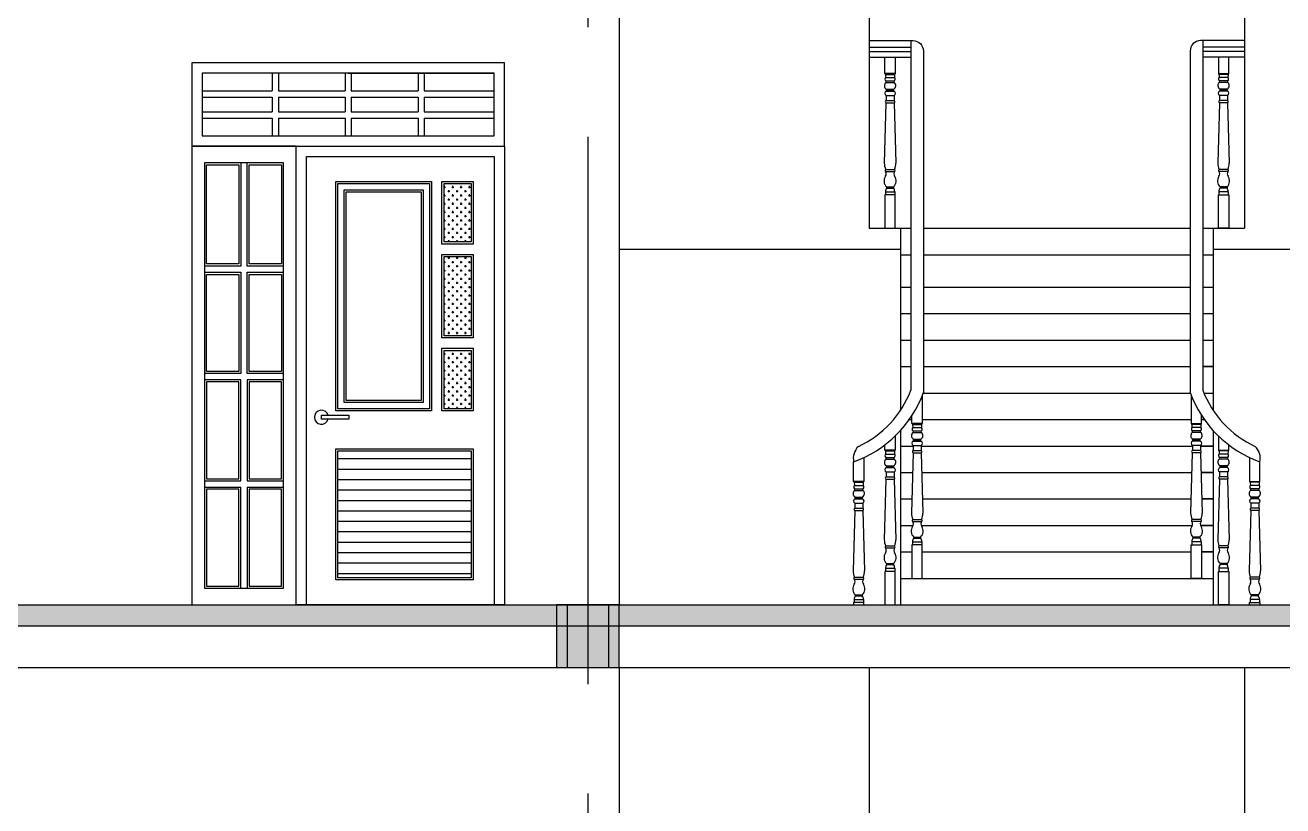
# Model space of a CAD drawing. Header units: inches. Extents: x 452443 to 881249, y 975131 to 1198310.
# Drawn here: x 707962 to 713997, y 1039547 to 1043291 of the extents above; entities that cross this region are included whole.
import ezdxf

# ---------------------------------------------------------------- set-up
doc = ezdxf.new("R2010")
doc.units = ezdxf.units.IN
doc.header["$LTSCALE"] = 3.5
doc.header["$MEASUREMENT"] = 0
doc.linetypes.add('CENTER', pattern=[2, 1.25, -0.25, 0.25, -0.25])
for name, color, linetype in [('cot', 1, 'Continuous'), ('CUA', 4, 'Continuous'), ('HA', 8, 'Continuous'), ('hatch', 4, 'Continuous'), ('NCUAMANH', 32, 'Continuous'), ('Net thay', 140, 'Continuous'), ('Netthay_126', 126, 'Continuous'), ('thuocdo', 3, 'Continuous'), ('Truc', 252, 'Continuous')]:
    doc.layers.add(name, color=color, linetype=linetype)

# ---------------------------------------------------------------- blocks, each defined once
blk = doc.blocks.new('cuadi1500x2600')
at = {"layer": 'CUA'}
h = blk.add_hatch(dxfattribs=at)
h.set_pattern_fill('ANSI31', color=256, scale=400, angle=315, style=0)
h.set_pattern_definition([(0, (375391.19, 832311.767), (2e-14, 50), [])])
h.paths.add_polyline_path([(700, 739.1), (700, 130), (1340, 130), (1340, 739.1)])
at = {"layer": 'hatch'}
h = blk.add_hatch(dxfattribs=at)
h.set_pattern_fill('CROSS', color=256, scale=80, style=0)
h.set_pattern_definition([(0, (396849.858, 818514.514), (20, 20), [10, -30]), (90, (396854.858, 818509.514), (-20, 20), [10, -30])])
h.paths.add_polyline_path([(1340, 1290.5), (1210, 1290.5), (1210, 1670.5), (1340, 1670.5)])
h.paths.add_polyline_path([(1340, 2020.5), (1210, 2020.5), (1210, 1740.5), (1340, 1740.5)])
h.paths.add_polyline_path([(1210, 940.5), (1340, 940.5), (1340, 1220.5), (1210, 1220.5)])
at = {"layer": 'CUA'}
for p, q in [((50, 2465), (385, 2465)), ((50, 2435), (385, 2435)), ((415, 2465), (735, 2465)), ((415, 2435), (735, 2435)), ((765, 2465), (1085, 2465)), ((765, 2435), (1085, 2435)), ((1115, 2465), (1450, 2465)), ((1115, 2435), (1450, 2435)), ((50, 2365), (385, 2365)), ((415, 2365), (735, 2365)), ((765, 2365), (1085, 2365)), ((1115, 2365), (1450, 2365)), ((50, 2335), (385, 2335)), ((415, 2335), (735, 2335)), ((765, 2335), (1085, 2335)), ((1115, 2335), (1450, 2335))]:
    blk.add_line(p, q, dxfattribs=at)
for points in [[(0, 2200), (1500, 2200), (1500, 2600), (0, 2600)], [(50, 2250), (1450, 2250), (1450, 2550), (50, 2550)], [(1500, 0), (500, 0), (500, 2200), (1500, 2200)], [(1450, 0), (550, 0), (550, 2150), (1450, 2150)], [(1150, 930.5), (690, 930.5), (690, 2030.5), (1150, 2030.5)], [(1350, 1730.5), (1200, 1730.5), (1200, 2030.5), (1350, 2030.5)], [(1350, 1280.5), (1200, 1280.5), (1200, 1680.5), (1350, 1680.5)], [(1350, 930.5), (1200, 930.5), (1200, 1230.5), (1350, 1230.5)], [(621.6, 909.8), (753.3, 909.8), (753.3, 890.2), (621.6, 890.2)], [(621.6, 909.8), (753.3, 909.8), (753.3, 890.2), (621.6, 890.2)], [(1350, 120), (690, 120), (690, 749.1), (1350, 749.1)]]:
    blk.add_lwpolyline(points, close=True, dxfattribs=at)
for points in [[(750, 2550), (50, 2550)], [(385, 2550), (385, 2465)], [(415, 2550), (415, 2465)], [(735, 2550), (735, 2465)], [(750, 2550), (1450, 2550)], [(765, 2550), (765, 2465)], [(1085, 2550), (1085, 2465)], [(1115, 2550), (1115, 2465)], [(385, 2435), (385, 2365)], [(415, 2435), (415, 2365)], [(735, 2435), (735, 2365)], [(765, 2435), (765, 2365)], [(1085, 2435), (1085, 2365)], [(1115, 2435), (1115, 2365)], [(385, 2335), (385, 2250)], [(415, 2335), (415, 2250)], [(735, 2335), (735, 2250)], [(765, 2335), (765, 2250)], [(1085, 2335), (1085, 2250)], [(1115, 2335), (1115, 2250)]]:
    blk.add_lwpolyline(points, dxfattribs=at)
blk.add_arc((621.6, 900), 33.7, 16.91721, 343.08279, dxfattribs=at)
blk.add_arc((621.6, 900), 33.7, 16.91721, 343.08279, dxfattribs=at)
at = {"layer": 'HA', "ltscale": 50}
for points in [[(1140, 940.5), (700, 940.5), (700, 2020.5), (1140, 2020.5)], [(1340, 1740.5), (1210, 1740.5), (1210, 2020.5), (1340, 2020.5)], [(1110, 970.5), (730, 970.5), (730, 1990.5), (1110, 1990.5)], [(1100, 980.5), (740, 980.5), (740, 1980.5), (1100, 1980.5)], [(1340, 1290.5), (1210, 1290.5), (1210, 1670.5), (1340, 1670.5)], [(1340, 940.5), (1210, 940.5), (1210, 1220.5), (1340, 1220.5)], [(1340, 130), (700, 130), (700, 739.1), (1340, 739.1)]]:
    blk.add_lwpolyline(points, close=True, dxfattribs=at)
at = {"layer": 'hatch'}
for p, q in [((501.1, 2200), (1.1, 2200)), ((440, 2120), (60, 2120)), ((60, 595), (235, 595)), ((60, 565), (235, 565)), ((265, 595), (440, 595)), ((265, 565), (440, 565))]:
    blk.add_line(p, q, dxfattribs=at)
for points in [[(0, 2200), (1500, 2200)], [(0, 2200), (0, 0), (500, 0), (500, 2200)], [(60, 2120), (60, 80), (440, 80), (440, 2120)], [(235, 2120), (235, 1625), (60, 1625)], [(440, 1625), (265, 1625), (265, 2120)], [(70, 2110), (225, 2110), (225, 1635), (70, 1635), (70, 2110)], [(430, 1635), (275, 1635), (275, 2110), (430, 2110), (430, 1635)], [(60, 1595), (235, 1595), (235, 1110), (60, 1110)], [(70, 1585), (225, 1585), (225, 1120), (70, 1120), (70, 1585)], [(440, 1110), (265, 1110), (265, 1595), (440, 1595)], [(430, 1120), (275, 1120), (275, 1585), (430, 1585), (430, 1120)], [(235, 595), (235, 1080), (60, 1080)], [(225, 605), (225, 1070), (70, 1070), (70, 605), (225, 605)], [(440, 1080), (265, 1080), (265, 595)], [(430, 1070), (275, 1070), (275, 605), (430, 605), (430, 1070)], [(225, 90), (225, 555), (70, 555), (70, 90), (225, 90)], [(235, 80), (235, 565)], [(265, 565), (265, 80)], [(430, 555), (275, 555), (275, 90), (430, 90), (430, 555)]]:
    blk.add_lwpolyline(points, dxfattribs=at)

msp = doc.modelspace()

# ---------------------------------------------------------------- hatches: boundary and pattern name
at = {"layer": 'cot'}
h = msp.add_hatch(color=256, dxfattribs=at)
h.dxf.hatch_style = 1
h.paths.add_polyline_path([(698662.3, 1040510.4), (698462.3, 1040510.4), (698462.3, 1040410.4), (698562.3, 1040410.4), (698562.3, 1040360.4), (698662.3, 1040360.4)])
h.paths.add_polyline_path([(706062.3, 1040510.4), (702262.3, 1040510.4), (702262.3, 1040410.4), (706062.3, 1040410.4)])
h.paths.add_polyline_path([(710562.3, 1040510.4), (706062.3, 1040510.4), (706062.3, 1040410.4), (710562.3, 1040410.4)])
h.paths.add_polyline_path([(715062.3, 1040510.4), (710762.3, 1040510.4), (710762.3, 1040410.4), (715062.3, 1040410.4)])
h.paths.add_polyline_path([(719562.3, 1040510.4), (715262.3, 1040510.4), (715262.3, 1040410.4), (719562.3, 1040410.4)])
h.paths.add_polyline_path([(723562.3, 1040510.4), (719562.3, 1040510.4), (719562.3, 1040410.4), (723562.3, 1040410.4)])
h.paths.add_polyline_path([(727362.3, 1040510.4), (727162.3, 1040510.4), (727162.3, 1040360.4), (727262.3, 1040360.4), (727262.3, 1040410.4), (727362.3, 1040410.4)])
h.paths.add_polyline_path([(727162.3, 1040410.4), (727162.3, 1040510.4), (723562.3, 1040510.4), (723562.3, 1040410.4)])
h.paths.add_polyline_path([(698662.3, 1040510.4), (698662.3, 1040410.4), (702262.3, 1040410.4), (702262.3, 1040510.4)])
h = msp.add_hatch(color=256, dxfattribs=at)
h.dxf.hatch_style = 1
h.paths.add_polyline_path([(710812.3, 1040510.4), (710512.3, 1040510.4), (710512.3, 1040210.4), (710812.3, 1040210.4)])
h = msp.add_hatch(color=256, dxfattribs=at)
h.dxf.hatch_style = 1
h.paths.add_polyline_path([(710762.3, 1040510.4), (710562.3, 1040510.4), (710562.3, 1040210.4), (710762.3, 1040210.4)])
h = msp.add_hatch(color=256, dxfattribs=at)
h.dxf.hatch_style = 1
h.paths.add_polyline_path([(710762.3, 1040510.4), (710562.3, 1040510.4), (710562.3, 1040210.4), (710762.3, 1040210.4)])
h = msp.add_hatch(color=256, dxfattribs=at)
h.dxf.hatch_style = 1
h.paths.add_polyline_path([(710762.3, 1040510.4), (710562.3, 1040510.4), (710562.3, 1040210.4), (710762.3, 1040210.4)])

# ---------------------------------------------------------------- linework, layer by layer
for points in [[(698862.3, 1040510.4), (726962.3, 1040510.4)], [(698862.3, 1040410.4), (726962.3, 1040410.4)]]:
    msp.add_lwpolyline(points, dxfattribs=at)
for points in [[(710512.3, 1040210.4), (710812.3, 1040210.4), (710812.3, 1040510.4), (710512.3, 1040510.4)], [(710562.3, 1040210.4), (710762.3, 1040210.4), (710762.3, 1040510.4), (710562.3, 1040510.4)], [(710562.3, 1040210.4), (710762.3, 1040210.4), (710762.3, 1040510.4), (710562.3, 1040510.4)], [(710562.3, 1040210.4), (710762.3, 1040210.4), (710762.3, 1040510.4), (710562.3, 1040510.4)]]:
    msp.add_lwpolyline(points, close=True, dxfattribs=at)
at = {"layer": 'hatch'}
for points in [[(712012.3, 1043184.7), (712212.3, 1043184.7)], [(712012.3, 1043163.7), (712212.3, 1043163.7)], [(713812.3, 1043184.7), (713612.3, 1043184.7)], [(713812.3, 1043163.7), (713612.3, 1043163.7)]]:
    msp.add_lwpolyline(points, dxfattribs=at)
at = {"layer": 'NCUAMANH'}
for p, q in [((712090.7, 1043054.9), (712091, 1043039.8)), ((712090.7, 1043054.9), (712133.9, 1043054.9)), ((712091, 1043039.8), (712133.7, 1043039.8)), ((712133.9, 1043054.9), (712133.7, 1043039.8)), ((713690.7, 1043054.9), (713691, 1043039.8)), ((713733.9, 1043054.9), (713690.7, 1043054.9)), ((713733.7, 1043039.8), (713691, 1043039.8)), ((713733.9, 1043054.9), (713733.7, 1043039.8)), ((712091.8, 1043023.8), (712132.9, 1043023.8)), ((712092.1, 1043015.6), (712132.6, 1043015.6)), ((712093.9, 1042974.9), (712130.7, 1042974.9)), ((712094.6, 1042983.8), (712130.1, 1042983.8)), ((712095.1, 1042979.8), (712129.5, 1042979.8)), ((713732.9, 1043023.8), (713691.8, 1043023.8)), ((713732.6, 1043015.6), (713692.1, 1043015.6)), ((713730.7, 1042974.9), (713693.9, 1042974.9)), ((713730.1, 1042983.8), (713694.6, 1042983.8)), ((713729.5, 1042979.8), (713695.1, 1042979.8)), ((712092.6, 1042918.9), (712084.6, 1042629.2)), ((712092.6, 1042918.9), (712132.1, 1042918.9)), ((712092.9, 1042954), (712131.8, 1042954)), ((712092.9, 1042954), (712092.9, 1042930)), ((712092.9, 1042930), (712131.8, 1042930)), ((712131.8, 1042954), (712131.8, 1042930)), ((712132.1, 1042918.9), (712140.1, 1042629.2)), ((713692.6, 1042918.9), (713684.6, 1042629.2)), ((713732.1, 1042918.9), (713692.6, 1042918.9)), ((713731.8, 1042954), (713692.9, 1042954)), ((713692.9, 1042954), (713692.9, 1042930)), ((713731.8, 1042930), (713692.9, 1042930)), ((713731.8, 1042954), (713731.8, 1042930)), ((713732.1, 1042918.9), (713740.1, 1042629.2)), ((712090.9, 1042589.4), (712133.8, 1042589.4)), ((712091.6, 1042599.2), (712133.1, 1042599.2)), ((713733.8, 1042589.4), (713690.9, 1042589.4)), ((713733.1, 1042599.2), (713691.6, 1042599.2)), ((712090.2, 1042491.8), (712090.2, 1042477.3)), ((712090.2, 1042491.8), (712134.5, 1042491.8)), ((712095.6, 1042514.7), (712095.6, 1042509.5)), ((712095.6, 1042514.7), (712129.1, 1042514.7)), ((712095.6, 1042509.5), (712129.1, 1042509.5)), ((712129.1, 1042514.7), (712129.1, 1042509.5)), ((712134.5, 1042491.8), (712134.5, 1042477.3)), ((713690.2, 1042491.8), (713690.2, 1042477.3)), ((713734.5, 1042491.8), (713690.2, 1042491.8)), ((713695.6, 1042514.7), (713695.6, 1042509.5)), ((713729.1, 1042514.7), (713695.6, 1042514.7)), ((713729.1, 1042509.5), (713695.6, 1042509.5)), ((713729.1, 1042514.7), (713729.1, 1042509.5)), ((713734.5, 1042491.8), (713734.5, 1042477.3)), ((712220.7, 1041375.9), (712221, 1041360.8)), ((712220.7, 1041375.9), (712263.9, 1041375.9)), ((712221, 1041360.8), (712263.7, 1041360.8)), ((712221.8, 1041344.8), (712262.9, 1041344.8)), ((712222.1, 1041336.6), (712262.6, 1041336.6)), ((712263.9, 1041375.9), (712263.7, 1041360.8)), ((713560.7, 1041375.9), (713561, 1041360.8)), ((713603.9, 1041375.9), (713560.7, 1041375.9)), ((713603.7, 1041360.8), (713561, 1041360.8)), ((713602.9, 1041344.8), (713561.8, 1041344.8)), ((713602.6, 1041336.6), (713562.1, 1041336.6)), ((713603.9, 1041375.9), (713603.7, 1041360.8)), ((712223.9, 1041295.9), (712260.7, 1041295.9)), ((712224.6, 1041304.8), (712260.1, 1041304.8)), ((712225.1, 1041300.8), (712259.5, 1041300.8)), ((713600.7, 1041295.9), (713563.9, 1041295.9)), ((713600.1, 1041304.8), (713564.6, 1041304.8)), ((713599.5, 1041300.8), (713565.1, 1041300.8)), ((712090.7, 1041248.9), (712091, 1041233.8)), ((712090.7, 1041248.9), (712133.9, 1041248.9)), ((712091, 1041233.8), (712133.7, 1041233.8)), ((712091.8, 1041217.8), (712132.9, 1041217.8)), ((712133.9, 1041248.9), (712133.7, 1041233.8)), ((712222.6, 1041239.9), (712214.6, 1040950.2)), ((712222.6, 1041239.9), (712262.1, 1041239.9)), ((712222.9, 1041275), (712261.8, 1041275)), ((712222.9, 1041275), (712222.9, 1041251)), ((712222.9, 1041251), (712261.8, 1041251)), ((712261.8, 1041275), (712261.8, 1041251)), ((712262.1, 1041239.9), (712270.1, 1040950.2)), ((713562.6, 1041239.9), (713554.6, 1040950.2)), ((713602.1, 1041239.9), (713562.6, 1041239.9)), ((713601.8, 1041275), (713562.9, 1041275)), ((713562.9, 1041275), (713562.9, 1041251)), ((713601.8, 1041251), (713562.9, 1041251)), ((713601.8, 1041275), (713601.8, 1041251)), ((713602.1, 1041239.9), (713610.1, 1040950.2)), ((713690.7, 1041248.9), (713691, 1041233.8)), ((713733.9, 1041248.9), (713690.7, 1041248.9)), ((713733.7, 1041233.8), (713691, 1041233.8)), ((713732.9, 1041217.8), (713691.8, 1041217.8)), ((713733.9, 1041248.9), (713733.7, 1041233.8)), ((712092.1, 1041209.6), (712132.6, 1041209.6)), ((712093.9, 1041168.9), (712130.7, 1041168.9)), ((712094.6, 1041177.8), (712130.1, 1041177.8)), ((712095.1, 1041173.8), (712129.5, 1041173.8)), ((713732.6, 1041209.6), (713692.1, 1041209.6)), ((713730.7, 1041168.9), (713693.9, 1041168.9)), ((713730.1, 1041177.8), (713694.6, 1041177.8)), ((713729.5, 1041173.8), (713695.1, 1041173.8)), ((711940.7, 1041098.9), (711941, 1041083.8)), ((711940.7, 1041098.9), (711983.9, 1041098.9)), ((711983.9, 1041098.9), (711983.7, 1041083.8)), ((712092.6, 1041112.9), (712084.6, 1040823.2)), ((712092.6, 1041112.9), (712132.1, 1041112.9)), ((712092.9, 1041148), (712131.8, 1041148)), ((712092.9, 1041148), (712092.9, 1041124)), ((712092.9, 1041124), (712131.8, 1041124)), ((712131.8, 1041148), (712131.8, 1041124)), ((712132.1, 1041112.9), (712140.1, 1040823.2)), ((713692.6, 1041112.9), (713684.6, 1040823.2)), ((713732.1, 1041112.9), (713692.6, 1041112.9)), ((713731.8, 1041148), (713692.9, 1041148)), ((713692.9, 1041148), (713692.9, 1041124)), ((713731.8, 1041124), (713692.9, 1041124)), ((713731.8, 1041148), (713731.8, 1041124)), ((713732.1, 1041112.9), (713740.1, 1040823.2)), ((713840.7, 1041098.9), (713841, 1041083.8)), ((713883.9, 1041098.9), (713840.7, 1041098.9)), ((713883.9, 1041098.9), (713883.7, 1041083.8)), ((711941, 1041083.8), (711983.7, 1041083.8)), ((711941.8, 1041067.8), (711982.9, 1041067.8)), ((711942.1, 1041059.6), (711982.6, 1041059.6)), ((713883.7, 1041083.8), (713841, 1041083.8)), ((713882.9, 1041067.8), (713841.8, 1041067.8)), ((713882.6, 1041059.6), (713842.1, 1041059.6)), ((711942.9, 1040998), (711981.8, 1040998)), ((711942.9, 1040998), (711942.9, 1040974)), ((711943.9, 1041018.9), (711980.7, 1041018.9)), ((711944.6, 1041027.8), (711980.1, 1041027.8)), ((711945.1, 1041023.8), (711979.5, 1041023.8)), ((711981.8, 1040998), (711981.8, 1040974)), ((713881.8, 1040998), (713842.9, 1040998)), ((713842.9, 1040998), (713842.9, 1040974)), ((713880.7, 1041018.9), (713843.9, 1041018.9)), ((713880.1, 1041027.8), (713844.6, 1041027.8)), ((713879.5, 1041023.8), (713845.1, 1041023.8)), ((713881.8, 1040998), (713881.8, 1040974)), ((711942.6, 1040962.9), (711934.6, 1040673.2)), ((711942.6, 1040962.9), (711982.1, 1040962.9)), ((711942.9, 1040974), (711981.8, 1040974)), ((711982.1, 1040962.9), (711990.1, 1040673.2)), ((712221.6, 1040920.2), (712263.1, 1040920.2)), ((713603.1, 1040920.2), (713561.6, 1040920.2)), ((713842.6, 1040962.9), (713834.6, 1040673.2)), ((713882.1, 1040962.9), (713842.6, 1040962.9)), ((713881.8, 1040974), (713842.9, 1040974)), ((713882.1, 1040962.9), (713890.1, 1040673.2)), ((712220.9, 1040910.4), (712263.8, 1040910.4)), ((713603.8, 1040910.4), (713560.9, 1040910.4)), ((712220.2, 1040812.8), (712220.2, 1040798.3)), ((712220.2, 1040812.8), (712264.5, 1040812.8)), ((712225.6, 1040835.7), (712225.6, 1040830.5)), ((712225.6, 1040835.7), (712259.1, 1040835.7)), ((712225.6, 1040830.5), (712259.1, 1040830.5)), ((712259.1, 1040835.7), (712259.1, 1040830.5)), ((712264.5, 1040812.8), (712264.5, 1040798.3)), ((713560.2, 1040812.8), (713560.2, 1040798.3)), ((713604.5, 1040812.8), (713560.2, 1040812.8)), ((713565.6, 1040835.7), (713565.6, 1040830.5)), ((713599.1, 1040835.7), (713565.6, 1040835.7)), ((713599.1, 1040830.5), (713565.6, 1040830.5)), ((713599.1, 1040835.7), (713599.1, 1040830.5)), ((713604.5, 1040812.8), (713604.5, 1040798.3)), ((712090.9, 1040783.4), (712133.8, 1040783.4)), ((712091.6, 1040793.2), (712133.1, 1040793.2)), ((713733.8, 1040783.4), (713690.9, 1040783.4)), ((713733.1, 1040793.2), (713691.6, 1040793.2)), ((712090.2, 1040685.8), (712090.2, 1040671.3)), ((712090.2, 1040685.8), (712134.5, 1040685.8)), ((712095.6, 1040708.7), (712095.6, 1040703.5)), ((712095.6, 1040708.7), (712129.1, 1040708.7)), ((712095.6, 1040703.5), (712129.1, 1040703.5)), ((712129.1, 1040708.7), (712129.1, 1040703.5)), ((712134.5, 1040685.8), (712134.5, 1040671.3)), ((713690.2, 1040685.8), (713690.2, 1040671.3)), ((713734.5, 1040685.8), (713690.2, 1040685.8)), ((713695.6, 1040708.7), (713695.6, 1040703.5)), ((713729.1, 1040708.7), (713695.6, 1040708.7)), ((713729.1, 1040703.5), (713695.6, 1040703.5)), ((713729.1, 1040708.7), (713729.1, 1040703.5)), ((713734.5, 1040685.8), (713734.5, 1040671.3)), ((711940.9, 1040633.4), (711983.8, 1040633.4)), ((711941.6, 1040643.2), (711983.1, 1040643.2)), ((713883.8, 1040633.4), (713840.9, 1040633.4)), ((713883.1, 1040643.2), (713841.6, 1040643.2)), ((711945.6, 1040558.7), (711945.6, 1040553.5)), ((711945.6, 1040558.7), (711979.1, 1040558.7)), ((711945.6, 1040553.5), (711979.1, 1040553.5)), ((711979.1, 1040558.7), (711979.1, 1040553.5)), ((713845.6, 1040558.7), (713845.6, 1040553.5)), ((713879.1, 1040558.7), (713845.6, 1040558.7)), ((713879.1, 1040553.5), (713845.6, 1040553.5)), ((713879.1, 1040558.7), (713879.1, 1040553.5)), ((711940.2, 1040535.8), (711940.2, 1040521.3)), ((711940.2, 1040535.8), (711984.5, 1040535.8)), ((711984.5, 1040535.8), (711984.5, 1040521.3)), ((713840.2, 1040535.8), (713840.2, 1040521.3)), ((713884.5, 1040535.8), (713840.2, 1040535.8)), ((713884.5, 1040535.8), (713884.5, 1040521.3))]:
    msp.add_line(p, q, dxfattribs=at)
for points in [[(712137.1, 1043136.7), (712137.1, 1043058.8), (712087.5, 1043058.8), (712087.5, 1043136.7)], [(713687.5, 1043136.7), (713687.5, 1043058.8), (713737.1, 1043058.8), (713737.1, 1043136.7)], [(712267.1, 1041515.9), (712267.1, 1041379.8), (712217.5, 1041379.8), (712217.5, 1041419)], [(713557.5, 1041515.9), (713557.5, 1041379.8), (713607.1, 1041379.8), (713607.1, 1041419)], [(712137.1, 1041320.7), (712137.1, 1041252.8), (712087.5, 1041252.8), (712087.5, 1041278)], [(713687.5, 1041320.7), (713687.5, 1041252.8), (713737.1, 1041252.8), (713737.1, 1041278)], [(711987.1, 1041216.9), (711987.1, 1041102.8), (711937.5, 1041102.8), (711937.5, 1041196.4)], [(713837.5, 1041216.9), (713837.5, 1041102.8), (713887.1, 1041102.8), (713887.1, 1041196.4)], [(711987.1, 1040510.4), (711987.1, 1040521.3), (711937.5, 1040521.3), (711937.5, 1040510.4)], [(713837.5, 1040510.4), (713837.5, 1040521.3), (713887.1, 1040521.3), (713887.1, 1040510.4)]]:
    msp.add_lwpolyline(points, dxfattribs=at)
for points in [[(712087.5, 1042316.4), (712137.1, 1042316.4), (712137.1, 1042477.3), (712087.5, 1042477.3)], [(713737.1, 1042316.4), (713687.5, 1042316.4), (713687.5, 1042477.3), (713737.1, 1042477.3)], [(712217.5, 1040637.4), (712267.1, 1040637.4), (712267.1, 1040798.3), (712217.5, 1040798.3)], [(713607.1, 1040637.4), (713557.5, 1040637.4), (713557.5, 1040798.3), (713607.1, 1040798.3)], [(712087.5, 1040510.4), (712137.1, 1040510.4), (712137.1, 1040671.3), (712087.5, 1040671.3)], [(713737.1, 1040510.4), (713687.5, 1040510.4), (713687.5, 1040671.3), (713737.1, 1040671.3)]]:
    msp.add_lwpolyline(points, close=True, dxfattribs=at)
for centre, radius, start, end in [((712092.5, 1043059.5), 4.97, 188.93649, 249.76306), ((712098.9, 1043032.2), 11, 136.21467, 229.58117), ((712125.8, 1043032.2), 11, 310.41883, 43.78533), ((712132.2, 1043059.5), 4.97, 290.23694, 351.06351), ((713692.5, 1043059.5), 4.97, 188.93649, 249.76306), ((713698.9, 1043032.2), 11, 136.21467, 229.58117), ((713725.8, 1043032.2), 11, 310.41883, 43.78533), ((713732.2, 1043059.5), 4.97, 290.23694, 351.06351), ((712104.1, 1043000.6), 19.2, 128.57165, 240.3294), ((712098.7, 1042964.2), 11.7, 113.97115, 240.33211), ((712088.9, 1043019.6), 5.12, 308.7531, 55.49778), ((712096.3, 1042982), 2.5, 132.81655, 242.95653), ((712093.9, 1042977.5), 2.59, 270.37537, 61.97253), ((712130.8, 1042977.5), 2.59, 118.02747, 269.62463), ((712128.4, 1042982), 2.5, 297.04347, 47.18345), ((712120.6, 1043000.6), 19.2, 299.6706, 51.42835), ((712135.8, 1043019.6), 5.12, 124.50222, 231.2469), ((712126, 1042964.2), 11.7, 299.66789, 66.02885), ((713704.1, 1043000.6), 19.2, 128.57165, 240.3294), ((713698.7, 1042964.2), 11.7, 113.97115, 240.33211), ((713688.9, 1043019.6), 5.12, 308.7531, 55.49778), ((713696.3, 1042982), 2.5, 132.81655, 242.95653), ((713693.9, 1042977.5), 2.59, 270.37537, 61.97253), ((713730.8, 1042977.5), 2.59, 118.02747, 269.62463), ((713728.4, 1042982), 2.5, 297.04347, 47.18345), ((713720.6, 1043000.6), 19.2, 299.6706, 51.42835), ((713735.8, 1043019.6), 5.12, 124.50222, 231.2469), ((713726, 1042964.2), 11.7, 299.66789, 66.02885), ((712095.7, 1042924.3), 6.3, 116.50283, 240.57448), ((712129, 1042924.3), 6.3, 299.42552, 63.49717), ((713695.7, 1042924.3), 6.3, 116.50283, 240.57448), ((713729, 1042924.3), 6.3, 299.42552, 63.49717), ((712148.9, 1042628.4), 64.3, 179.30204, 206.99747), ((712075.8, 1042628.4), 64.3, 333.00253, 0.69796), ((713748.9, 1042628.4), 64.3, 179.30204, 206.99747), ((713675.8, 1042628.4), 64.3, 333.00253, 0.69796), ((712122.5, 1042543.3), 39.2, 144.84953, 226.71282), ((712093.7, 1042594.1), 5.5, 112.16275, 239.31337), ((712072.4, 1042577.9), 21.7, 326.10749, 31.84309), ((712102.2, 1042543.3), 39.2, 313.28718, 35.15047), ((712152.2, 1042577.9), 21.7, 148.15691, 213.89251), ((712131, 1042594.1), 5.5, 300.68663, 67.83725), ((713722.5, 1042543.3), 39.2, 144.84953, 226.71282), ((713693.7, 1042594.1), 5.5, 112.16275, 239.31337), ((713672.4, 1042577.9), 21.7, 326.10749, 31.84309), ((713702.2, 1042543.3), 39.2, 313.28718, 35.15047), ((713752.2, 1042577.9), 21.7, 148.15691, 213.89251), ((713731, 1042594.1), 5.5, 300.68663, 67.83725), ((712117.7, 1042493), 27.6, 143.31082, 182.37768), ((712106.9, 1042493), 27.6, 357.62232, 36.68918), ((713717.7, 1042493), 27.6, 143.31082, 182.37768), ((713706.9, 1042493), 27.6, 357.62232, 36.68918), ((712234.1, 1041321.6), 19.2, 128.57165, 240.3294), ((712222.5, 1041380.5), 4.97, 188.93649, 249.76306), ((712228.9, 1041353.2), 11, 136.21467, 229.58117), ((712218.9, 1041340.6), 5.12, 308.7531, 55.49778), ((712250.6, 1041321.6), 19.2, 299.6706, 51.42835), ((712265.8, 1041340.6), 5.12, 124.50222, 231.2469), ((712255.8, 1041353.2), 11, 310.41883, 43.78533), ((712262.2, 1041380.5), 4.97, 290.23694, 351.06351), ((713574.1, 1041321.6), 19.2, 128.57165, 240.3294), ((713562.5, 1041380.5), 4.97, 188.93649, 249.76306), ((713568.9, 1041353.2), 11, 136.21467, 229.58117), ((713558.9, 1041340.6), 5.12, 308.7531, 55.49778), ((713590.6, 1041321.6), 19.2, 299.6706, 51.42835), ((713605.8, 1041340.6), 5.12, 124.50222, 231.2469), ((713595.8, 1041353.2), 11, 310.41883, 43.78533), ((713602.2, 1041380.5), 4.97, 290.23694, 351.06351), ((712228.7, 1041285.2), 11.7, 113.97115, 240.33211), ((712226.3, 1041303), 2.5, 132.81655, 242.95653), ((712223.9, 1041298.5), 2.59, 270.37537, 61.97253), ((712260.8, 1041298.5), 2.59, 118.02747, 269.62463), ((712258.4, 1041303), 2.5, 297.04347, 47.18345), ((712256, 1041285.2), 11.7, 299.66789, 66.02885), ((713568.7, 1041285.2), 11.7, 113.97115, 240.33211), ((713566.3, 1041303), 2.5, 132.81655, 242.95653), ((713563.9, 1041298.5), 2.59, 270.37537, 61.97253), ((713600.8, 1041298.5), 2.59, 118.02747, 269.62463), ((713598.4, 1041303), 2.5, 297.04347, 47.18345), ((713596, 1041285.2), 11.7, 299.66789, 66.02885), ((712092.5, 1041253.5), 4.97, 188.93649, 249.76306), ((712098.9, 1041226.2), 11, 136.21467, 229.58117), ((712088.9, 1041213.6), 5.12, 308.7531, 55.49778), ((712135.8, 1041213.6), 5.12, 124.50222, 231.2469), ((712125.8, 1041226.2), 11, 310.41883, 43.78533), ((712132.2, 1041253.5), 4.97, 290.23694, 351.06351), ((712225.7, 1041245.3), 6.3, 116.50283, 240.57448), ((712259, 1041245.3), 6.3, 299.42552, 63.49717), ((713565.7, 1041245.3), 6.3, 116.50283, 240.57448), ((713599, 1041245.3), 6.3, 299.42552, 63.49717), ((713692.5, 1041253.5), 4.97, 188.93649, 249.76306), ((713698.9, 1041226.2), 11, 136.21467, 229.58117), ((713688.9, 1041213.6), 5.12, 308.7531, 55.49778), ((713735.8, 1041213.6), 5.12, 124.50222, 231.2469), ((713725.8, 1041226.2), 11, 310.41883, 43.78533), ((713732.2, 1041253.5), 4.97, 290.23694, 351.06351), ((712104.1, 1041194.6), 19.2, 128.57165, 240.3294), ((712098.7, 1041158.2), 11.7, 113.97115, 240.33211), ((712096.3, 1041176), 2.5, 132.81655, 242.95653), ((712093.9, 1041171.5), 2.59, 270.37537, 61.97253), ((712130.8, 1041171.5), 2.59, 118.02747, 269.62463), ((712128.4, 1041176), 2.5, 297.04347, 47.18345), ((712120.6, 1041194.6), 19.2, 299.6706, 51.42835), ((712126, 1041158.2), 11.7, 299.66789, 66.02885), ((713704.1, 1041194.6), 19.2, 128.57165, 240.3294), ((713698.7, 1041158.2), 11.7, 113.97115, 240.33211), ((713696.3, 1041176), 2.5, 132.81655, 242.95653), ((713693.9, 1041171.5), 2.59, 270.37537, 61.97253), ((713730.8, 1041171.5), 2.59, 118.02747, 269.62463), ((713728.4, 1041176), 2.5, 297.04347, 47.18345), ((713720.6, 1041194.6), 19.2, 299.6706, 51.42835), ((713726, 1041158.2), 11.7, 299.66789, 66.02885), ((711942.5, 1041103.5), 4.97, 188.93649, 249.76306), ((711982.2, 1041103.5), 4.97, 290.23694, 351.06351), ((712095.7, 1041118.3), 6.3, 116.50283, 240.57448), ((712129, 1041118.3), 6.3, 299.42552, 63.49717), ((713695.7, 1041118.3), 6.3, 116.50283, 240.57448), ((713729, 1041118.3), 6.3, 299.42552, 63.49717), ((713842.5, 1041103.5), 4.97, 188.93649, 249.76306), ((713882.2, 1041103.5), 4.97, 290.23694, 351.06351), ((711954.1, 1041044.6), 19.2, 128.57165, 240.3294), ((711948.9, 1041076.2), 11, 136.21467, 229.58117), ((711938.9, 1041063.6), 5.12, 308.7531, 55.49778), ((711970.6, 1041044.6), 19.2, 299.6706, 51.42835), ((711985.8, 1041063.6), 5.12, 124.50222, 231.2469), ((711975.8, 1041076.2), 11, 310.41883, 43.78533), ((713854.1, 1041044.6), 19.2, 128.57165, 240.3294), ((713848.9, 1041076.2), 11, 136.21467, 229.58117), ((713838.9, 1041063.6), 5.12, 308.7531, 55.49778), ((713870.6, 1041044.6), 19.2, 299.6706, 51.42835), ((713885.8, 1041063.6), 5.12, 124.50222, 231.2469), ((713875.8, 1041076.2), 11, 310.41883, 43.78533), ((711948.7, 1041008.2), 11.7, 113.97115, 240.33211), ((711946.3, 1041026), 2.5, 132.81655, 242.95653), ((711943.9, 1041021.5), 2.59, 270.37537, 61.97253), ((711980.8, 1041021.5), 2.59, 118.02747, 269.62463), ((711978.4, 1041026), 2.5, 297.04347, 47.18345), ((711976, 1041008.2), 11.7, 299.66789, 66.02885), ((713848.7, 1041008.2), 11.7, 113.97115, 240.33211), ((713846.3, 1041026), 2.5, 132.81655, 242.95653), ((713843.9, 1041021.5), 2.59, 270.37537, 61.97253), ((713880.8, 1041021.5), 2.59, 118.02747, 269.62463), ((713878.4, 1041026), 2.5, 297.04347, 47.18345), ((713876, 1041008.2), 11.7, 299.66789, 66.02885), ((711945.7, 1040968.3), 6.3, 116.50283, 240.57448), ((711979, 1040968.3), 6.3, 299.42552, 63.49717), ((712278.9, 1040949.4), 64.3, 179.30204, 206.99747), ((712223.7, 1040915.1), 5.5, 112.16275, 239.31337), ((712205.8, 1040949.4), 64.3, 333.00253, 0.69796), ((712261, 1040915.1), 5.5, 300.68663, 67.83725), ((713618.9, 1040949.4), 64.3, 179.30204, 206.99747), ((713563.7, 1040915.1), 5.5, 112.16275, 239.31337), ((713545.8, 1040949.4), 64.3, 333.00253, 0.69796), ((713601, 1040915.1), 5.5, 300.68663, 67.83725), ((713845.7, 1040968.3), 6.3, 116.50283, 240.57448), ((713879, 1040968.3), 6.3, 299.42552, 63.49717), ((712252.5, 1040864.3), 39.2, 144.84953, 226.71282), ((712202.4, 1040898.9), 21.7, 326.10749, 31.84309), ((712232.2, 1040864.3), 39.2, 313.28718, 35.15047), ((712282.2, 1040898.9), 21.7, 148.15691, 213.89251), ((713592.5, 1040864.3), 39.2, 144.84953, 226.71282), ((713542.4, 1040898.9), 21.7, 326.10749, 31.84309), ((713572.2, 1040864.3), 39.2, 313.28718, 35.15047), ((713622.2, 1040898.9), 21.7, 148.15691, 213.89251), ((712148.9, 1040822.4), 64.3, 179.30204, 206.99747), ((712075.8, 1040822.4), 64.3, 333.00253, 0.69796), ((712247.7, 1040814), 27.6, 143.31082, 182.37768), ((712236.9, 1040814), 27.6, 357.62232, 36.68918), ((713587.7, 1040814), 27.6, 143.31082, 182.37768), ((713576.9, 1040814), 27.6, 357.62232, 36.68918), ((713748.9, 1040822.4), 64.3, 179.30204, 206.99747), ((713675.8, 1040822.4), 64.3, 333.00253, 0.69796), ((712122.5, 1040737.3), 39.2, 144.84953, 226.71282), ((712093.7, 1040788.1), 5.5, 112.16275, 239.31337), ((712072.4, 1040771.9), 21.7, 326.10749, 31.84309), ((712102.2, 1040737.3), 39.2, 313.28718, 35.15047), ((712152.2, 1040771.9), 21.7, 148.15691, 213.89251), ((712131, 1040788.1), 5.5, 300.68663, 67.83725), ((713722.5, 1040737.3), 39.2, 144.84953, 226.71282), ((713693.7, 1040788.1), 5.5, 112.16275, 239.31337), ((713672.4, 1040771.9), 21.7, 326.10749, 31.84309), ((713702.2, 1040737.3), 39.2, 313.28718, 35.15047), ((713752.2, 1040771.9), 21.7, 148.15691, 213.89251), ((713731, 1040788.1), 5.5, 300.68663, 67.83725), ((711998.9, 1040672.4), 64.3, 179.30204, 206.99747), ((711925.8, 1040672.4), 64.3, 333.00253, 0.69796), ((712117.7, 1040687), 27.6, 143.31082, 182.37768), ((712106.9, 1040687), 27.6, 357.62232, 36.68918), ((713717.7, 1040687), 27.6, 143.31082, 182.37768), ((713706.9, 1040687), 27.6, 357.62232, 36.68918), ((713898.9, 1040672.4), 64.3, 179.30204, 206.99747), ((713825.8, 1040672.4), 64.3, 333.00253, 0.69796), ((711943.7, 1040638.1), 5.5, 112.16275, 239.31337), ((711922.4, 1040621.9), 21.7, 326.10749, 31.84309), ((712002.2, 1040621.9), 21.7, 148.15691, 213.89251), ((711981, 1040638.1), 5.5, 300.68663, 67.83725), ((713843.7, 1040638.1), 5.5, 112.16275, 239.31337), ((713822.4, 1040621.9), 21.7, 326.10749, 31.84309), ((713902.2, 1040621.9), 21.7, 148.15691, 213.89251), ((713881, 1040638.1), 5.5, 300.68663, 67.83725), ((711972.5, 1040587.3), 39.2, 144.84953, 226.71282), ((711967.7, 1040537), 27.6, 143.31082, 182.37768), ((711952.2, 1040587.3), 39.2, 313.28718, 35.15047), ((711956.9, 1040537), 27.6, 357.62232, 36.68918), ((713872.5, 1040587.3), 39.2, 144.84953, 226.71282), ((713867.7, 1040537), 27.6, 143.31082, 182.37768), ((713852.2, 1040587.3), 39.2, 313.28718, 35.15047), ((713856.9, 1040537), 27.6, 357.62232, 36.68918)]:
    msp.add_arc(centre, radius, start, end, dxfattribs=at)
at = {"layer": 'Net thay'}
for points in [[(712012.3, 1043216.7), (712222.3, 1043216.7, -0.414214), (712272.3, 1043166.7), (712272.3, 1041529.7)], [(713812.3, 1043216.7), (713602.3, 1043216.7, 0.414214), (713552.3, 1043166.7), (713552.3, 1041529.7)]]:
    msp.add_lwpolyline(points, format="xyb", dxfattribs=at)
for points in [[(712212.3, 1043216.7), (712212.3, 1041540.5)], [(713612.3, 1043216.7), (713612.3, 1041540.5)], [(712012.3, 1043136.7), (712212.3, 1043136.7)], [(713812.3, 1043136.7), (713612.3, 1043136.7)]]:
    msp.add_lwpolyline(points, dxfattribs=at)
for centre, radius, start, end in [((711750.8, 1041718.8), 554.8, 289.67153, 340.06629), ((711750.8, 1041718.8), 494.8, 295.05362, 338.87911), ((714073.9, 1041718.8), 554.8, 199.93371, 250.32847), ((714073.9, 1041718.8), 494.8, 201.12089, 244.94638), ((712017, 1041212.6), 81.1, 134.34664, 191.52604), ((713807.7, 1041212.6), 81.1, 348.47396, 45.65336)]:
    msp.add_arc(centre, radius, start, end, dxfattribs=at)
at = {"layer": 'Netthay_126'}
msp.add_line((710812.3, 1040210.4), (710812.3, 1036510.4), dxfattribs=at)
for points in [[(710812.3, 1051910.4), (710812.3, 1040510.4)], [(712012.3, 1043810.4), (712012.3, 1042316.4)], [(713812.3, 1043810.4), (713812.3, 1042316.4)], [(712012.3, 1042316.4), (712212.3, 1042316.4)], [(712162.3, 1042316.4), (712162.3, 1041444.2)], [(712272.3, 1042316.4), (713552.3, 1042316.4)], [(713612.3, 1042316.4), (713812.3, 1042316.4)], [(713662.3, 1042316.4), (713662.3, 1041444.2)], [(710812.3, 1042216.4), (712162.3, 1042216.4)], [(712162.3, 1042189.4), (712212.3, 1042189.4)], [(712272.3, 1042189.4), (713552.3, 1042189.4)], [(713612.3, 1042189.4), (713662.3, 1042189.4)], [(713662.3, 1042216.4), (715012.3, 1042216.4)], [(712162.3, 1042034.4), (712212.3, 1042034.4)], [(712272.3, 1042034.4), (713552.3, 1042034.4)], [(713612.3, 1042034.4), (713662.3, 1042034.4)], [(712162.3, 1041907.4), (712212.3, 1041907.4)], [(712272.3, 1041907.4), (713552.3, 1041907.4)], [(713612.3, 1041907.4), (713662.3, 1041907.4)], [(712162.3, 1041780.4), (712212.3, 1041780.4)], [(712272.3, 1041780.4), (713552.3, 1041780.4)], [(713612.3, 1041780.4), (713662.3, 1041780.4)], [(712162.3, 1041653.4), (712212.3, 1041653.4)], [(712272.3, 1041653.4), (713552.3, 1041653.4)], [(713612.3, 1041653.4), (713662.3, 1041653.4)], [(713662.3, 1041653.4), (713612.3, 1041653.4)], [(712271.1, 1041526.4), (713553.5, 1041526.4)], [(713618, 1041526.4), (713662.3, 1041526.4)], [(712204.4, 1041399.4), (712217.5, 1041399.4)], [(712267.1, 1041399.4), (713557.5, 1041399.4)], [(713607.1, 1041399.4), (713620.3, 1041399.4)], [(713620.3, 1041399.4), (713607.1, 1041399.4)], [(712162.3, 1041346.8), (712162.3, 1040510.4)], [(713662.3, 1041346.8), (713662.3, 1040510.4)], [(712162.3, 1041272.4), (712222.9, 1041272.4)], [(712261.8, 1041272.4), (713562.9, 1041272.4)], [(713601.8, 1041272.4), (713662.3, 1041272.4)], [(713662.3, 1041272.4), (713601.8, 1041272.4)], [(712162.3, 1041145.4), (712220, 1041145.4)], [(712264.7, 1041145.4), (713560, 1041145.4)], [(713604.7, 1041145.4), (713662.3, 1041145.4)], [(713662.3, 1041145.4), (713604.7, 1041145.4)], [(712162.3, 1041018.4), (712216.5, 1041018.4)], [(712268.2, 1041018.4), (713556.5, 1041018.4)], [(713608.2, 1041018.4), (713662.3, 1041018.4)], [(713662.3, 1041018.4), (713608.2, 1041018.4)], [(712162.3, 1040891.4), (712222.8, 1040891.4)], [(712261.9, 1040891.4), (713562.8, 1040891.4)], [(713601.9, 1040891.4), (713662.3, 1040891.4)], [(713662.3, 1040891.4), (713601.9, 1040891.4)], [(712162.3, 1040764.4), (712217.5, 1040764.4)], [(712267.1, 1040764.4), (713557.5, 1040764.4)], [(713607.1, 1040764.4), (713662.3, 1040764.4)], [(713662.3, 1040764.4), (713607.1, 1040764.4)], [(712162.3, 1040637.4), (713662.3, 1040637.4)], [(711665.6, 1040510.4), (713812.3, 1040510.4)], [(698862.3, 1040210.4), (726962.3, 1040210.4)], [(712012.3, 1040210.4), (712012.3, 1038512.4)], [(713812.3, 1040210.4), (713812.3, 1038512.4)]]:
    msp.add_lwpolyline(points, dxfattribs=at)
at = {"layer": 'Truc', "linetype": 'CENTER', "ltscale": 600}
for points in [[(710662.3, 1055355.8), (710662.3, 1032933.3)], [(697441.3, 1040510.4), (729852, 1040510.4)]]:
    msp.add_lwpolyline(points, dxfattribs=at)

# ---------------------------------------------------------------- block references
at = {"layer": 'thuocdo'}
msp.add_blockref('cuadi1500x2600', (708762.3, 1040510.4), dxfattribs=at)

doc.saveas('drawing.dxf')
